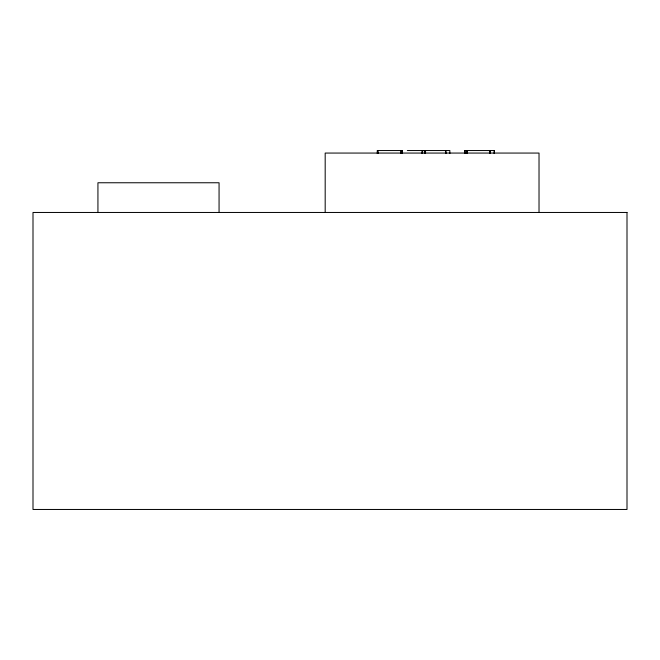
<?xml version="1.0" encoding="UTF-8"?>
<svg xmlns="http://www.w3.org/2000/svg" width="660" height="660" viewBox="0 0 660 660"><rect width="100%" height="100%" fill="white"/><g stroke="black" fill="none" stroke-linecap="round" stroke-linejoin="round"><path stroke-width="0.99" d="M407.335 150.538L449.848 150.538L449.848 153.557M464.524 150.538L494.398 150.538L494.398 153.557M539.022 212.462L539.022 153.062L325.182 153.062L325.182 212.462M494.183 150.538L494.183 153.557M490.231 150.538L490.231 153.557M490.075 150.538L490.075 153.557M489.588 150.538L489.588 153.557M467.214 150.538L467.214 153.557M466.942 150.538L466.942 153.557M466.777 150.538L466.859 153.557M466.628 150.538L466.736 153.557M466.356 150.538L466.356 153.557M465.044 150.538L465.044 153.557M464.656 150.538L464.656 153.557M445.822 150.538L445.822 153.557M445.714 150.538L445.714 153.557M425.527 150.538L425.527 153.557M424.776 150.538L424.776 153.557M424.421 150.538L424.421 153.557M422.317 150.538L422.317 153.557M422.185 150.538L422.185 153.557M402.303 153.557L402.303 150.538L377.256 150.538L377.256 153.557M402.163 150.538L402.163 153.557M401.75 150.538L401.75 153.557M401.132 150.538L401.132 153.557M400.975 150.538L400.975 153.557M377.842 150.538L377.842 153.557M377.734 150.538L377.701 153.557M377.528 150.538L377.635 153.557M219.062 212.462L219.062 182.762L97.936 182.762L97.936 212.462M627 212.462L33 212.462L33 509.462L627 509.462L627 212.462M422.491 153.557L422.491 150.538L422.458 153.557"/></g></svg>
